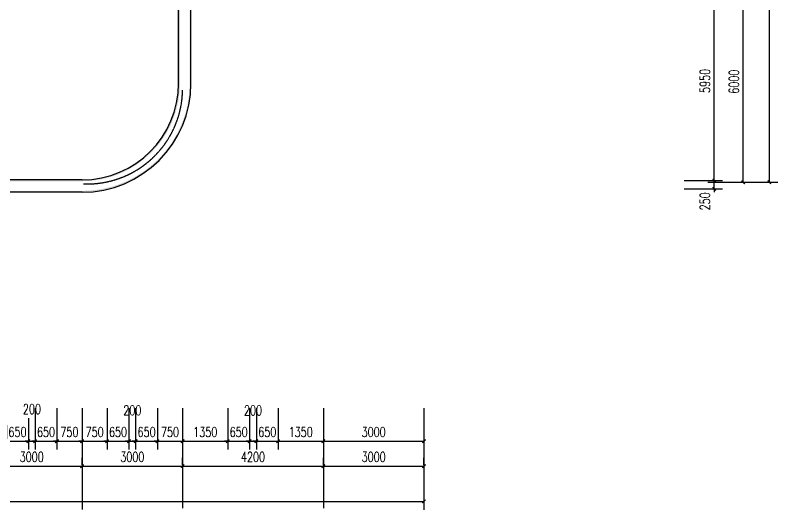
# Model space of a CAD drawing. Header units: millimetres. Extents: x -150677 to 588340, y -254013 to 149700.
# Drawn here: x 201569 to 224316, y -124536 to -109772 of the extents above; entities that cross this region are included whole.
import ezdxf

# ---------------------------------------------------------------- set-up
doc = ezdxf.new("R2010")
doc.units = ezdxf.units.MM
doc.header["$LTSCALE"] = 10
doc.header["$MEASUREMENT"] = 0
doc.linetypes.add('DOTE', pattern=[2.42, 2, -0.2, 0.02, -0.2])
for name, color, linetype in [('DOTE', 1, 'Continuous'), ('PUB_DIM', 3, 'Continuous'), ('PUB_WALL', 9, 'Continuous'), ('WALL', 9, 'Continuous')]:
    doc.layers.add(name, color=color, linetype=linetype)
doc.styles.add('_TCH_DIM_T3', font='SIMPLEX', dxfattribs={"width": 0.705882, "bigfont": 'GBCBIG'})
doc.dimstyles.new('_TCH_ARCH&&100', dxfattribs={"dimtxt": 297.5, "dimasz": 100, "dimexe": 250, "dimexo": 300, "dimgap": 126.25, "dimtad": 1, "dimdec": 0, "dimzin": 0, "dimdsep": 46, "dimtxsty": '_TCH_DIM_T3', "dimblk": 'ARCHTICK', "dimcen": 0.09, "dimclrt": 7, "dimazin": 2, "dimtfac": 1, "dimtdec": 0, "dimtix": 1, "dimtmove": 2, "dimatfit": 3, "dimfxl": 1, "dimtolj": 1, "dimtzin": 0, "dimarcsym": 0})

# ---------------------------------------------------------------- blocks, each defined once
blk = doc.blocks.new('_ArchTick')
at = {"color": 0, "linetype": 'ByBlock', "const_width": 0.4}
blk.add_lwpolyline([(-0.5, -0.5), (0.5, 0.5)], dxfattribs=at)
blk = doc.blocks.new('*D447')
at = {"layer": 'Defpoints', "color": 0, "transparency": 16777216}
for p in [(221226, -114706), (222420, -114706), (221226, -114956)]:
    blk.add_point(p, dxfattribs=at)
at = {"layer": 'PUB_DIM', "color": 0, "lineweight": -2, "transparency": 16777216}
for p, q in [((222420, -114706), (222420, -114606)), ((221526, -114706), (222670, -114706)), ((222420, -114956), (222420, -114706)), ((221526, -114956), (222670, -114956)), ((222420, -114956), (222420, -115056))]:
    blk.add_line(p, q, dxfattribs=at)
at = {"layer": 'PUB_DIM', "color": 0, "lineweight": -2, "transparency": 16777216, "xscale": 100, "yscale": 100, "zscale": 100}
for p, rotation in [((222420, -114706), 270), ((222420, -114956), 90)]:
    blk.add_blockref('_ArchTick', p, dxfattribs=dict(at, rotation=rotation))
at = {"layer": 'PUB_DIM', "color": 7, "transparency": 16777216, "insert": (222145, -115326), "char_height": 297.5, "attachment_point": 5, "rotation": 90, "style": '_TCH_DIM_T3'}
blk.add_mtext('\\A1;250', dxfattribs=at)
blk = doc.blocks.new('*D448')
at = {"layer": 'Defpoints', "color": 0, "transparency": 16777216}
for p in [(221226, -108756), (222420, -108756), (221226, -114706)]:
    blk.add_point(p, dxfattribs=at)
at = {"layer": 'PUB_DIM', "color": 0, "lineweight": -2, "transparency": 16777216}
for p, q in [((221526, -108756), (222670, -108756)), ((222420, -114706), (222420, -108756)), ((221526, -114706), (222670, -114706))]:
    blk.add_line(p, q, dxfattribs=at)
at = {"layer": 'PUB_DIM', "color": 0, "lineweight": -2, "transparency": 16777216, "xscale": 100, "yscale": 100, "zscale": 100}
for p, rotation in [((222420, -108756), 90), ((222420, -114706), 270)]:
    blk.add_blockref('_ArchTick', p, dxfattribs=dict(at, rotation=rotation))
at = {"layer": 'PUB_DIM', "color": 7, "transparency": 16777216, "insert": (222145, -111731), "char_height": 297.5, "attachment_point": 5, "rotation": 90, "style": '_TCH_DIM_T3'}
blk.add_mtext('\\A1;5950', dxfattribs=at)
blk = doc.blocks.new('*D473')
at = {"layer": 'Defpoints', "color": 0, "transparency": 16777216}
for p in [(222670, -108756), (223284, -108756), (222670, -114758)]:
    blk.add_point(p, dxfattribs=at)
at = {"layer": 'PUB_DIM', "color": 0, "lineweight": -2, "transparency": 16777216}
for p, q in [((222970, -108756), (223534, -108756)), ((223284, -114758), (223284, -108756)), ((222970, -114758), (223534, -114758))]:
    blk.add_line(p, q, dxfattribs=at)
at = {"layer": 'PUB_DIM', "color": 0, "lineweight": -2, "transparency": 16777216, "xscale": 100, "yscale": 100, "zscale": 100}
for p, rotation in [((223284, -108756), 90), ((223284, -114758), 270)]:
    blk.add_blockref('_ArchTick', p, dxfattribs=dict(at, rotation=rotation))
at = {"layer": 'PUB_DIM', "color": 7, "transparency": 16777216, "insert": (223009, -111757), "char_height": 297.5, "attachment_point": 5, "rotation": 90, "style": '_TCH_DIM_T3'}
blk.add_mtext('\\A1;6000', dxfattribs=at)
blk = doc.blocks.new('*D497')
at = {"layer": 'Defpoints', "color": 0, "transparency": 16777216}
for p in [(203561, -123233), (200561, -123492), (203561, -123492)]:
    blk.add_point(p, dxfattribs=at)
at = {"layer": 'PUB_DIM', "color": 0, "lineweight": -2, "transparency": 16777216}
for p, q in [((200561, -123192), (200561, -122983)), ((203561, -123192), (203561, -122983)), ((200561, -123233), (203561, -123233))]:
    blk.add_line(p, q, dxfattribs=at)
at = {"layer": 'PUB_DIM', "color": 0, "lineweight": -2, "transparency": 16777216, "xscale": 100, "yscale": 100, "zscale": 100, "rotation": 180}
blk.add_blockref('_ArchTick', (200561, -123233), dxfattribs=at)
at = {"layer": 'PUB_DIM', "color": 0, "lineweight": -2, "transparency": 16777216, "xscale": 100, "yscale": 100, "zscale": 100}
blk.add_blockref('_ArchTick', (203561, -123233), dxfattribs=at)
at = {"layer": 'PUB_DIM', "color": 7, "transparency": 16777216, "insert": (202061, -122958), "char_height": 297.5, "attachment_point": 5, "style": '_TCH_DIM_T3'}
blk.add_mtext('\\A1;3000', dxfattribs=at)
blk = doc.blocks.new('*D498')
at = {"layer": 'Defpoints', "color": 0, "transparency": 16777216}
for p in [(206561, -123233), (203561, -123492), (206561, -123492)]:
    blk.add_point(p, dxfattribs=at)
at = {"layer": 'PUB_DIM', "color": 0, "lineweight": -2, "transparency": 16777216}
for p, q in [((203561, -123192), (203561, -122983)), ((206561, -123192), (206561, -122983)), ((203561, -123233), (206561, -123233))]:
    blk.add_line(p, q, dxfattribs=at)
at = {"layer": 'PUB_DIM', "color": 0, "lineweight": -2, "transparency": 16777216, "xscale": 100, "yscale": 100, "zscale": 100, "rotation": 180}
blk.add_blockref('_ArchTick', (203561, -123233), dxfattribs=at)
at = {"layer": 'PUB_DIM', "color": 0, "lineweight": -2, "transparency": 16777216, "xscale": 100, "yscale": 100, "zscale": 100}
blk.add_blockref('_ArchTick', (206561, -123233), dxfattribs=at)
at = {"layer": 'PUB_DIM', "color": 7, "transparency": 16777216, "insert": (205061, -122958), "char_height": 297.5, "attachment_point": 5, "style": '_TCH_DIM_T3'}
blk.add_mtext('\\A1;3000', dxfattribs=at)
blk = doc.blocks.new('*D499')
at = {"layer": 'Defpoints', "color": 0, "transparency": 16777216}
for p in [(210761, -123233), (206561, -123492), (210761, -123492)]:
    blk.add_point(p, dxfattribs=at)
at = {"layer": 'PUB_DIM', "color": 0, "lineweight": -2, "transparency": 16777216}
for p, q in [((206561, -123192), (206561, -122983)), ((210761, -123192), (210761, -122983)), ((206561, -123233), (210761, -123233))]:
    blk.add_line(p, q, dxfattribs=at)
at = {"layer": 'PUB_DIM', "color": 0, "lineweight": -2, "transparency": 16777216, "xscale": 100, "yscale": 100, "zscale": 100, "rotation": 180}
blk.add_blockref('_ArchTick', (206561, -123233), dxfattribs=at)
at = {"layer": 'PUB_DIM', "color": 0, "lineweight": -2, "transparency": 16777216, "xscale": 100, "yscale": 100, "zscale": 100}
blk.add_blockref('_ArchTick', (210761, -123233), dxfattribs=at)
at = {"layer": 'PUB_DIM', "color": 7, "transparency": 16777216, "insert": (208661, -122958), "char_height": 297.5, "attachment_point": 5, "style": '_TCH_DIM_T3'}
blk.add_mtext('\\A1;4200', dxfattribs=at)
blk = doc.blocks.new('*D500')
at = {"layer": 'Defpoints', "color": 0, "transparency": 16777216}
for p in [(213761, -123233), (210761, -123492), (213761, -123492)]:
    blk.add_point(p, dxfattribs=at)
at = {"layer": 'PUB_DIM', "color": 0, "lineweight": -2, "transparency": 16777216}
for p, q in [((210761, -123192), (210761, -122983)), ((213761, -123192), (213761, -122983)), ((210761, -123233), (213761, -123233))]:
    blk.add_line(p, q, dxfattribs=at)
at = {"layer": 'PUB_DIM', "color": 0, "lineweight": -2, "transparency": 16777216, "xscale": 100, "yscale": 100, "zscale": 100, "rotation": 180}
blk.add_blockref('_ArchTick', (210761, -123233), dxfattribs=at)
at = {"layer": 'PUB_DIM', "color": 0, "lineweight": -2, "transparency": 16777216, "xscale": 100, "yscale": 100, "zscale": 100}
blk.add_blockref('_ArchTick', (213761, -123233), dxfattribs=at)
at = {"layer": 'PUB_DIM', "color": 7, "transparency": 16777216, "insert": (212261, -122958), "char_height": 297.5, "attachment_point": 5, "style": '_TCH_DIM_T3'}
blk.add_mtext('\\A1;3000', dxfattribs=at)
blk = doc.blocks.new('*D501')
at = {"layer": 'Defpoints', "color": 0, "transparency": 16777216}
for p in [(152601, -123486), (213761, -123492), (213761, -124286)]:
    blk.add_point(p, dxfattribs=at)
at = {"layer": 'PUB_DIM', "color": 0, "lineweight": -2, "transparency": 16777216}
for p, q in [((152601, -123786), (152601, -124530)), ((213761, -123792), (213761, -124536)), ((152601, -124280), (213761, -124286))]:
    blk.add_line(p, q, dxfattribs=at)
at = {"layer": 'PUB_DIM', "color": 0, "lineweight": -2, "transparency": 16777216, "xscale": 100, "yscale": 100, "zscale": 100}
for p, rotation in [((152601, -124280), 179.9941247959615), ((213761, -124286), 359.9941247959615)]:
    blk.add_blockref('_ArchTick', p, dxfattribs=dict(at, rotation=rotation))
at = {"layer": 'PUB_DIM', "color": 7, "transparency": 16777216, "insert": (183181, -124008), "char_height": 297.5, "attachment_point": 5, "rotation": 359.9941, "style": '_TCH_DIM_T3'}
blk.add_mtext('\\A1;61200', dxfattribs=at)
blk = doc.blocks.new('*D565')
at = {"layer": 'Defpoints', "color": 0, "transparency": 16777216}
for p in [(223284, -78706), (224066, -78706), (223284, -114758)]:
    blk.add_point(p, dxfattribs=at)
at = {"layer": 'PUB_DIM', "color": 0, "lineweight": -2, "transparency": 16777216}
for p, q in [((223584, -78706), (224316, -78706)), ((224066, -114758), (224066, -78706)), ((223584, -114758), (224316, -114758))]:
    blk.add_line(p, q, dxfattribs=at)
at = {"layer": 'PUB_DIM', "color": 0, "lineweight": -2, "transparency": 16777216, "xscale": 100, "yscale": 100, "zscale": 100}
for p, rotation in [((224066, -78706), 90), ((224066, -114758), 270)]:
    blk.add_blockref('_ArchTick', p, dxfattribs=dict(at, rotation=rotation))
at = {"layer": 'PUB_DIM', "color": 7, "transparency": 16777216, "insert": (223791, -97432), "char_height": 297.5, "attachment_point": 5, "rotation": 90, "style": '_TCH_DIM_T3'}
blk.add_mtext('\\A1;36050', dxfattribs=at)
blk = doc.blocks.new('*D566')
at = {"layer": 'Defpoints', "color": 0, "transparency": 16777216}
for p in [(206561, -121198), (207911, -121198), (207911, -122489)]:
    blk.add_point(p, dxfattribs=at)
at = {"layer": 'PUB_DIM', "color": 0, "lineweight": -2, "transparency": 16777216}
for p, q in [((206561, -121498), (206561, -122739)), ((207911, -121498), (207911, -122739)), ((206561, -122489), (207911, -122489))]:
    blk.add_line(p, q, dxfattribs=at)
at = {"layer": 'PUB_DIM', "color": 0, "lineweight": -2, "transparency": 16777216, "xscale": 100, "yscale": 100, "zscale": 100, "rotation": 180}
blk.add_blockref('_ArchTick', (206561, -122489), dxfattribs=at)
at = {"layer": 'PUB_DIM', "color": 0, "lineweight": -2, "transparency": 16777216, "xscale": 100, "yscale": 100, "zscale": 100}
blk.add_blockref('_ArchTick', (207911, -122489), dxfattribs=at)
at = {"layer": 'PUB_DIM', "color": 7, "transparency": 16777216, "insert": (207236, -122214), "char_height": 297.5, "attachment_point": 5, "style": '_TCH_DIM_T3'}
blk.add_mtext('\\A1;1350', dxfattribs=at)
blk = doc.blocks.new('*D567')
at = {"layer": 'Defpoints', "color": 0, "transparency": 16777216}
for p in [(207911, -121198), (208561, -121198), (208561, -122489)]:
    blk.add_point(p, dxfattribs=at)
at = {"layer": 'PUB_DIM', "color": 0, "lineweight": -2, "transparency": 16777216}
for p, q in [((207911, -121498), (207911, -122739)), ((208561, -121498), (208561, -122739)), ((207911, -122489), (207811, -122489)), ((207911, -122489), (208561, -122489)), ((208561, -122489), (208661, -122489))]:
    blk.add_line(p, q, dxfattribs=at)
at = {"layer": 'PUB_DIM', "color": 0, "lineweight": -2, "transparency": 16777216, "xscale": 100, "yscale": 100, "zscale": 100}
blk.add_blockref('_ArchTick', (207911, -122489), dxfattribs=at)
at = {"layer": 'PUB_DIM', "color": 0, "lineweight": -2, "transparency": 16777216, "xscale": 100, "yscale": 100, "zscale": 100, "rotation": 180}
blk.add_blockref('_ArchTick', (208561, -122489), dxfattribs=at)
at = {"layer": 'PUB_DIM', "color": 7, "transparency": 16777216, "insert": (208236, -122214), "char_height": 297.5, "attachment_point": 5, "style": '_TCH_DIM_T3'}
blk.add_mtext('\\A1;650', dxfattribs=at)
blk = doc.blocks.new('*D568')
at = {"layer": 'Defpoints', "color": 0, "transparency": 16777216}
for p in [(208561, -121198), (208761, -121198), (208761, -122489)]:
    blk.add_point(p, dxfattribs=at)
at = {"layer": 'PUB_DIM', "color": 0, "lineweight": -2, "transparency": 16777216}
for p, q in [((208561, -121498), (208561, -122739)), ((208761, -121498), (208761, -122739)), ((208561, -122489), (208461, -122489)), ((208561, -122489), (208761, -122489)), ((208761, -122489), (208861, -122489))]:
    blk.add_line(p, q, dxfattribs=at)
at = {"layer": 'PUB_DIM', "color": 0, "lineweight": -2, "transparency": 16777216, "xscale": 100, "yscale": 100, "zscale": 100}
blk.add_blockref('_ArchTick', (208561, -122489), dxfattribs=at)
at = {"layer": 'PUB_DIM', "color": 0, "lineweight": -2, "transparency": 16777216, "xscale": 100, "yscale": 100, "zscale": 100, "rotation": 180}
blk.add_blockref('_ArchTick', (208761, -122489), dxfattribs=at)
at = {"layer": 'PUB_DIM', "color": 7, "transparency": 16777216, "insert": (208661, -121569), "char_height": 297.5, "attachment_point": 5, "style": '_TCH_DIM_T3'}
blk.add_mtext('\\A1;200', dxfattribs=at)
blk = doc.blocks.new('*D569')
at = {"layer": 'Defpoints', "color": 0, "transparency": 16777216}
for p in [(208761, -121198), (209411, -121198), (209411, -122489)]:
    blk.add_point(p, dxfattribs=at)
at = {"layer": 'PUB_DIM', "color": 0, "lineweight": -2, "transparency": 16777216}
for p, q in [((208761, -121498), (208761, -122739)), ((209411, -121498), (209411, -122739)), ((208761, -122489), (208661, -122489)), ((208761, -122489), (209411, -122489)), ((209411, -122489), (209511, -122489))]:
    blk.add_line(p, q, dxfattribs=at)
at = {"layer": 'PUB_DIM', "color": 0, "lineweight": -2, "transparency": 16777216, "xscale": 100, "yscale": 100, "zscale": 100}
blk.add_blockref('_ArchTick', (208761, -122489), dxfattribs=at)
at = {"layer": 'PUB_DIM', "color": 0, "lineweight": -2, "transparency": 16777216, "xscale": 100, "yscale": 100, "zscale": 100, "rotation": 180}
blk.add_blockref('_ArchTick', (209411, -122489), dxfattribs=at)
at = {"layer": 'PUB_DIM', "color": 7, "transparency": 16777216, "insert": (209086, -122214), "char_height": 297.5, "attachment_point": 5, "style": '_TCH_DIM_T3'}
blk.add_mtext('\\A1;650', dxfattribs=at)
blk = doc.blocks.new('*D570')
at = {"layer": 'Defpoints', "color": 0, "transparency": 16777216}
for p in [(209411, -121198), (210761, -121198), (210761, -122489)]:
    blk.add_point(p, dxfattribs=at)
at = {"layer": 'PUB_DIM', "color": 0, "lineweight": -2, "transparency": 16777216}
for p, q in [((209411, -121498), (209411, -122739)), ((210761, -121498), (210761, -122739)), ((209411, -122489), (210761, -122489))]:
    blk.add_line(p, q, dxfattribs=at)
at = {"layer": 'PUB_DIM', "color": 0, "lineweight": -2, "transparency": 16777216, "xscale": 100, "yscale": 100, "zscale": 100, "rotation": 180}
blk.add_blockref('_ArchTick', (209411, -122489), dxfattribs=at)
at = {"layer": 'PUB_DIM', "color": 0, "lineweight": -2, "transparency": 16777216, "xscale": 100, "yscale": 100, "zscale": 100}
blk.add_blockref('_ArchTick', (210761, -122489), dxfattribs=at)
at = {"layer": 'PUB_DIM', "color": 7, "transparency": 16777216, "insert": (210086, -122214), "char_height": 297.5, "attachment_point": 5, "style": '_TCH_DIM_T3'}
blk.add_mtext('\\A1;1350', dxfattribs=at)
blk = doc.blocks.new('*D571')
at = {"layer": 'Defpoints', "color": 0, "transparency": 16777216}
for p in [(210761, -121198), (213761, -121198), (213761, -122489)]:
    blk.add_point(p, dxfattribs=at)
at = {"layer": 'PUB_DIM', "color": 0, "lineweight": -2, "transparency": 16777216}
for p, q in [((210761, -121498), (210761, -122739)), ((213761, -121498), (213761, -122739)), ((210761, -122489), (213761, -122489))]:
    blk.add_line(p, q, dxfattribs=at)
at = {"layer": 'PUB_DIM', "color": 0, "lineweight": -2, "transparency": 16777216, "xscale": 100, "yscale": 100, "zscale": 100, "rotation": 180}
blk.add_blockref('_ArchTick', (210761, -122489), dxfattribs=at)
at = {"layer": 'PUB_DIM', "color": 0, "lineweight": -2, "transparency": 16777216, "xscale": 100, "yscale": 100, "zscale": 100}
blk.add_blockref('_ArchTick', (213761, -122489), dxfattribs=at)
at = {"layer": 'PUB_DIM', "color": 7, "transparency": 16777216, "insert": (212261, -122214), "char_height": 297.5, "attachment_point": 5, "style": '_TCH_DIM_T3'}
blk.add_mtext('\\A1;3000', dxfattribs=at)
blk = doc.blocks.new('*D572')
at = {"layer": 'Defpoints', "color": 0, "transparency": 16777216}
for p in [(205811, -121198), (206561, -121198), (206561, -122489)]:
    blk.add_point(p, dxfattribs=at)
at = {"layer": 'PUB_DIM', "color": 0, "lineweight": -2, "transparency": 16777216}
for p, q in [((205811, -121498), (205811, -122739)), ((206561, -121498), (206561, -122739)), ((205811, -122489), (205711, -122489)), ((205811, -122489), (206561, -122489)), ((206561, -122489), (206661, -122489))]:
    blk.add_line(p, q, dxfattribs=at)
at = {"layer": 'PUB_DIM', "color": 0, "lineweight": -2, "transparency": 16777216, "xscale": 100, "yscale": 100, "zscale": 100}
blk.add_blockref('_ArchTick', (205811, -122489), dxfattribs=at)
at = {"layer": 'PUB_DIM', "color": 0, "lineweight": -2, "transparency": 16777216, "xscale": 100, "yscale": 100, "zscale": 100, "rotation": 180}
blk.add_blockref('_ArchTick', (206561, -122489), dxfattribs=at)
at = {"layer": 'PUB_DIM', "color": 7, "transparency": 16777216, "insert": (206186, -122214), "char_height": 297.5, "attachment_point": 5, "style": '_TCH_DIM_T3'}
blk.add_mtext('\\A1;750', dxfattribs=at)
blk = doc.blocks.new('*D573')
at = {"layer": 'Defpoints', "color": 0, "transparency": 16777216}
for p in [(205161, -121198), (205811, -121198), (205811, -122489)]:
    blk.add_point(p, dxfattribs=at)
at = {"layer": 'PUB_DIM', "color": 0, "lineweight": -2, "transparency": 16777216}
for p, q in [((205161, -121498), (205161, -122739)), ((205811, -121498), (205811, -122739)), ((205161, -122489), (205061, -122489)), ((205161, -122489), (205811, -122489)), ((205811, -122489), (205911, -122489))]:
    blk.add_line(p, q, dxfattribs=at)
at = {"layer": 'PUB_DIM', "color": 0, "lineweight": -2, "transparency": 16777216, "xscale": 100, "yscale": 100, "zscale": 100}
blk.add_blockref('_ArchTick', (205161, -122489), dxfattribs=at)
at = {"layer": 'PUB_DIM', "color": 0, "lineweight": -2, "transparency": 16777216, "xscale": 100, "yscale": 100, "zscale": 100, "rotation": 180}
blk.add_blockref('_ArchTick', (205811, -122489), dxfattribs=at)
at = {"layer": 'PUB_DIM', "color": 7, "transparency": 16777216, "insert": (205486, -122214), "char_height": 297.5, "attachment_point": 5, "style": '_TCH_DIM_T3'}
blk.add_mtext('\\A1;650', dxfattribs=at)
blk = doc.blocks.new('*D574')
at = {"layer": 'Defpoints', "color": 0, "transparency": 16777216}
for p in [(204961, -121198), (205161, -121198), (205161, -122489)]:
    blk.add_point(p, dxfattribs=at)
at = {"layer": 'PUB_DIM', "color": 0, "lineweight": -2, "transparency": 16777216}
for p, q in [((204961, -121498), (204961, -122739)), ((205161, -121498), (205161, -122739)), ((204961, -122489), (204861, -122489)), ((204961, -122489), (205161, -122489)), ((205161, -122489), (205261, -122489))]:
    blk.add_line(p, q, dxfattribs=at)
at = {"layer": 'PUB_DIM', "color": 0, "lineweight": -2, "transparency": 16777216, "xscale": 100, "yscale": 100, "zscale": 100}
blk.add_blockref('_ArchTick', (204961, -122489), dxfattribs=at)
at = {"layer": 'PUB_DIM', "color": 0, "lineweight": -2, "transparency": 16777216, "xscale": 100, "yscale": 100, "zscale": 100, "rotation": 180}
blk.add_blockref('_ArchTick', (205161, -122489), dxfattribs=at)
at = {"layer": 'PUB_DIM', "color": 7, "transparency": 16777216, "insert": (205061, -121567), "char_height": 297.5, "attachment_point": 5, "style": '_TCH_DIM_T3'}
blk.add_mtext('\\A1;200', dxfattribs=at)
blk = doc.blocks.new('*D575')
at = {"layer": 'Defpoints', "color": 0, "transparency": 16777216}
for p in [(204311, -121198), (204961, -121198), (204961, -122489)]:
    blk.add_point(p, dxfattribs=at)
at = {"layer": 'PUB_DIM', "color": 0, "lineweight": -2, "transparency": 16777216}
for p, q in [((204311, -121498), (204311, -122739)), ((204961, -121498), (204961, -122739)), ((204311, -122489), (204211, -122489)), ((204311, -122489), (204961, -122489)), ((204961, -122489), (205061, -122489))]:
    blk.add_line(p, q, dxfattribs=at)
at = {"layer": 'PUB_DIM', "color": 0, "lineweight": -2, "transparency": 16777216, "xscale": 100, "yscale": 100, "zscale": 100}
blk.add_blockref('_ArchTick', (204311, -122489), dxfattribs=at)
at = {"layer": 'PUB_DIM', "color": 0, "lineweight": -2, "transparency": 16777216, "xscale": 100, "yscale": 100, "zscale": 100, "rotation": 180}
blk.add_blockref('_ArchTick', (204961, -122489), dxfattribs=at)
at = {"layer": 'PUB_DIM', "color": 7, "transparency": 16777216, "insert": (204636, -122214), "char_height": 297.5, "attachment_point": 5, "style": '_TCH_DIM_T3'}
blk.add_mtext('\\A1;650', dxfattribs=at)
blk = doc.blocks.new('*D576')
at = {"layer": 'Defpoints', "color": 0, "transparency": 16777216}
for p in [(203561, -121198), (204311, -121198), (204311, -122489)]:
    blk.add_point(p, dxfattribs=at)
at = {"layer": 'PUB_DIM', "color": 0, "lineweight": -2, "transparency": 16777216}
for p, q in [((203561, -121498), (203561, -122739)), ((204311, -121498), (204311, -122739)), ((203561, -122489), (203461, -122489)), ((203561, -122489), (204311, -122489)), ((204311, -122489), (204411, -122489))]:
    blk.add_line(p, q, dxfattribs=at)
at = {"layer": 'PUB_DIM', "color": 0, "lineweight": -2, "transparency": 16777216, "xscale": 100, "yscale": 100, "zscale": 100}
blk.add_blockref('_ArchTick', (203561, -122489), dxfattribs=at)
at = {"layer": 'PUB_DIM', "color": 0, "lineweight": -2, "transparency": 16777216, "xscale": 100, "yscale": 100, "zscale": 100, "rotation": 180}
blk.add_blockref('_ArchTick', (204311, -122489), dxfattribs=at)
at = {"layer": 'PUB_DIM', "color": 7, "transparency": 16777216, "insert": (203936, -122214), "char_height": 297.5, "attachment_point": 5, "style": '_TCH_DIM_T3'}
blk.add_mtext('\\A1;750', dxfattribs=at)
blk = doc.blocks.new('*D577')
at = {"layer": 'Defpoints', "color": 0, "transparency": 16777216}
for p in [(202811, -121198), (203561, -121198), (203561, -122489)]:
    blk.add_point(p, dxfattribs=at)
at = {"layer": 'PUB_DIM', "color": 0, "lineweight": -2, "transparency": 16777216}
for p, q in [((202811, -121498), (202811, -122739)), ((203561, -121498), (203561, -122739)), ((202811, -122489), (202711, -122489)), ((202811, -122489), (203561, -122489)), ((203561, -122489), (203661, -122489))]:
    blk.add_line(p, q, dxfattribs=at)
at = {"layer": 'PUB_DIM', "color": 0, "lineweight": -2, "transparency": 16777216, "xscale": 100, "yscale": 100, "zscale": 100}
blk.add_blockref('_ArchTick', (202811, -122489), dxfattribs=at)
at = {"layer": 'PUB_DIM', "color": 0, "lineweight": -2, "transparency": 16777216, "xscale": 100, "yscale": 100, "zscale": 100, "rotation": 180}
blk.add_blockref('_ArchTick', (203561, -122489), dxfattribs=at)
at = {"layer": 'PUB_DIM', "color": 7, "transparency": 16777216, "insert": (203186, -122214), "char_height": 297.5, "attachment_point": 5, "style": '_TCH_DIM_T3'}
blk.add_mtext('\\A1;750', dxfattribs=at)
blk = doc.blocks.new('*D578')
at = {"layer": 'Defpoints', "color": 0, "transparency": 16777216}
for p in [(202161, -121198), (202811, -121198), (202811, -122489)]:
    blk.add_point(p, dxfattribs=at)
at = {"layer": 'PUB_DIM', "color": 0, "lineweight": -2, "transparency": 16777216}
for p, q in [((202161, -121498), (202161, -122739)), ((202811, -121498), (202811, -122739)), ((202161, -122489), (202061, -122489)), ((202161, -122489), (202811, -122489)), ((202811, -122489), (202911, -122489))]:
    blk.add_line(p, q, dxfattribs=at)
at = {"layer": 'PUB_DIM', "color": 0, "lineweight": -2, "transparency": 16777216, "xscale": 100, "yscale": 100, "zscale": 100}
blk.add_blockref('_ArchTick', (202161, -122489), dxfattribs=at)
at = {"layer": 'PUB_DIM', "color": 0, "lineweight": -2, "transparency": 16777216, "xscale": 100, "yscale": 100, "zscale": 100, "rotation": 180}
blk.add_blockref('_ArchTick', (202811, -122489), dxfattribs=at)
at = {"layer": 'PUB_DIM', "color": 7, "transparency": 16777216, "insert": (202486, -122214), "char_height": 297.5, "attachment_point": 5, "style": '_TCH_DIM_T3'}
blk.add_mtext('\\A1;650', dxfattribs=at)
blk = doc.blocks.new('*D579')
at = {"layer": 'Defpoints', "color": 0, "transparency": 16777216}
for p in [(201961, -121498), (202161, -121498), (202161, -122489)]:
    blk.add_point(p, dxfattribs=at)
at = {"layer": 'PUB_DIM', "color": 0, "lineweight": -2, "transparency": 16777216}
for p, q in [((201961, -121798), (201961, -122739)), ((202161, -121798), (202161, -122739)), ((201961, -122489), (201861, -122489)), ((201961, -122489), (202161, -122489)), ((202161, -122489), (202261, -122489))]:
    blk.add_line(p, q, dxfattribs=at)
at = {"layer": 'PUB_DIM', "color": 0, "lineweight": -2, "transparency": 16777216, "xscale": 100, "yscale": 100, "zscale": 100}
blk.add_blockref('_ArchTick', (201961, -122489), dxfattribs=at)
at = {"layer": 'PUB_DIM', "color": 0, "lineweight": -2, "transparency": 16777216, "xscale": 100, "yscale": 100, "zscale": 100, "rotation": 180}
blk.add_blockref('_ArchTick', (202161, -122489), dxfattribs=at)
at = {"layer": 'PUB_DIM', "color": 7, "transparency": 16777216, "insert": (202065, -121530), "char_height": 297.5, "attachment_point": 5, "style": '_TCH_DIM_T3'}
blk.add_mtext('\\A1;200', dxfattribs=at)
blk = doc.blocks.new('*D580')
at = {"layer": 'Defpoints', "color": 0, "transparency": 16777216}
for p in [(201311, -121498), (201961, -121498), (201961, -122489)]:
    blk.add_point(p, dxfattribs=at)
at = {"layer": 'PUB_DIM', "color": 0, "lineweight": -2, "transparency": 16777216}
for p, q in [((201311, -121798), (201311, -122739)), ((201961, -121798), (201961, -122739)), ((201311, -122489), (201211, -122489)), ((201311, -122489), (201961, -122489)), ((201961, -122489), (202061, -122489))]:
    blk.add_line(p, q, dxfattribs=at)
at = {"layer": 'PUB_DIM', "color": 0, "lineweight": -2, "transparency": 16777216, "xscale": 100, "yscale": 100, "zscale": 100}
blk.add_blockref('_ArchTick', (201311, -122489), dxfattribs=at)
at = {"layer": 'PUB_DIM', "color": 0, "lineweight": -2, "transparency": 16777216, "xscale": 100, "yscale": 100, "zscale": 100, "rotation": 180}
blk.add_blockref('_ArchTick', (201961, -122489), dxfattribs=at)
at = {"layer": 'PUB_DIM', "color": 7, "transparency": 16777216, "insert": (201636, -122214), "char_height": 297.5, "attachment_point": 5, "style": '_TCH_DIM_T3'}
blk.add_mtext('\\A1;650', dxfattribs=at)

msp = doc.modelspace()

# ---------------------------------------------------------------- hatches: boundary and pattern name
at = {"layer": 'PUB_WALL'}
for points in [[(206440.7, -111806), (206440.7, -108956), (206480.7, -108916), (206480.7, -111806)], [(206810.7, -111806), (206810.7, -108956), (206770.7, -108916), (206770.7, -111806)], [(203560.7, -114686, 0.4142136), (206440.7, -111806), (206480.7, -111806, -0.4142136), (203560.7, -114726)], [(203560.7, -115056, 0.4142136), (206810.7, -111806), (206770.7, -111806, -0.4142136), (203560.7, -115016)], [(203560.7, -114686), (166100.7, -114686), (166100.7, -114726), (203560.7, -114726)], [(203560.7, -115056), (166100.7, -115056), (166100.7, -115016), (203560.7, -115016)]]:
    msp.add_hatch(color=256, dxfattribs=at).paths.add_polyline_path(points)

# ---------------------------------------------------------------- linework, layer by layer
at = {"layer": 'DOTE', "linetype": 'DOTE'}
msp.add_arc((203713.4, -111960.6), 2847.7, 267.73234, 359.08538, dxfattribs=at)
at = {"layer": 'PUB_DIM'}
for p, q in [((222227.5, -114756), (224227.5, -114756)), ((203560.7, -122489.3), (203560.7, -124527.6)), ((206560.7, -122489.3), (206560.7, -124489.3)), ((210760.7, -122489.3), (210760.7, -124489.3)), ((213760.7, -122489.3), (213760.7, -124489.3))]:
    msp.add_line(p, q, dxfattribs=at)
at = {"layer": 'WALL'}
for p, q in [((206440.7, -111806), (206440.7, -108956)), ((206810.7, -111806), (206810.7, -108956)), ((203560.7, -114686), (166100.7, -114686)), ((203560.7, -115056), (166100.7, -115056))]:
    msp.add_line(p, q, dxfattribs=at)
for radius in [2880, 3250]:
    msp.add_arc((203560.7, -111806), radius, 270, 0, dxfattribs=at)

# ---------------------------------------------------------------- dimensions: what is measured, and where the dimension line sits
at = {"layer": 'PUB_DIM'}
dim = msp.add_linear_dim(base=(224065.8, -78706), p1=(223283.5, -114757.8), p2=(223283.5, -78706), angle=90, text='36050', dimstyle='_TCH_ARCH&&100', dxfattribs=at)
dim.commit()
dim.dimension.update_dxf_attribs({"geometry": '*D565', "text_midpoint": (223790.8, -97431.5), "dimtype": 129})
for p1, p2, distance, picture, middle in [((221225.7, -114706), (221225.7, -108756), -1193.9, '*D448', (222144.6, -111731)), ((202160.7, -121198.5), (202810.7, -121198.5), -1290.8, '*D578', (202485.7, -122214.3)), ((202810.7, -121198.5), (203560.7, -121198.5), -1290.8, '*D577', (203185.7, -122214.3)), ((203560.7, -121198.5), (204310.7, -121198.5), -1290.8, '*D576', (203935.7, -122214.3)), ((204310.7, -121198.5), (204960.7, -121198.5), -1290.8, '*D575', (204635.7, -122214.3)), ((205160.7, -121198.5), (205810.7, -121198.5), -1290.8, '*D573', (205485.7, -122214.3)), ((205810.7, -121198.5), (206560.7, -121198.5), -1290.8, '*D572', (206185.7, -122214.3)), ((206560.7, -121198.5), (207910.7, -121198.5), -1290.8, '*D566', (207235.7, -122214.3)), ((207910.7, -121198.5), (208560.7, -121198.5), -1290.8, '*D567', (208235.7, -122214.3)), ((208760.7, -121198.5), (209410.7, -121198.5), -1290.8, '*D569', (209085.7, -122214.3)), ((209410.7, -121198.5), (210760.7, -121198.5), -1290.8, '*D570', (210085.7, -122214.3)), ((210760.7, -121198.5), (213760.7, -121198.5), -1290.8, '*D571', (212260.7, -122214.3)), ((201310.7, -121498.5), (201960.7, -121498.5), -990.8, '*D580', (201635.7, -122214.3)), ((200560.7, -123492.4), (203560.7, -123492.4), 259.2, '*D497', (202060.7, -122958.2)), ((203560.7, -123492.4), (206560.7, -123492.4), 259.2, '*D498', (205060.7, -122958.2)), ((206560.7, -123492.4), (210760.7, -123492.4), 259.2, '*D499', (208660.7, -122958.2)), ((210760.7, -123492.4), (213760.7, -123492.4), 259.2, '*D500', (212260.7, -122958.2))]:
    dim = msp.add_aligned_dim(p1=p1, p2=p2, distance=distance, dimstyle='_TCH_ARCH&&100', dxfattribs=at)
    dim.commit()
    dim.dimension.update_dxf_attribs({"geometry": picture, "text_midpoint": middle})
for p1, p2, distance, text, picture, middle in [((222669.6, -114757.8), (222669.6, -108756), -613.9, '6000', '*D473', (223008.5, -111756.9)), ((152600.7, -123486.1), (213760.7, -123492.4), -793.4, '61200', '*D501', (183180.6, -124007.7))]:
    dim = msp.add_aligned_dim(p1=p1, p2=p2, distance=distance, text=text, dimstyle='_TCH_ARCH&&100', dxfattribs=at)
    dim.commit()
    dim.dimension.update_dxf_attribs({"geometry": picture, "text_midpoint": middle})
for base, p1, p2, angle, picture, middle in [((222419.6, -114706), (221225.7, -114956), (221225.7, -114706), 90, '*D447', (222144.6, -115326)), ((205160.7, -122489.3), (204960.7, -121198.5), (205160.7, -121198.5), 0, '*D574', (205060.7, -121566.8)), ((208760.7, -122489.3), (208560.7, -121198.5), (208760.7, -121198.5), 0, '*D568', (208660.7, -121568.6)), ((202160.7, -122489.3), (201960.7, -121498.5), (202160.7, -121498.5), 0, '*D579', (202065.2, -121530.1))]:
    dim = msp.add_linear_dim(base=base, p1=p1, p2=p2, angle=angle, dimstyle='_TCH_ARCH&&100', dxfattribs=at)
    dim.commit()
    dim.dimension.update_dxf_attribs({"geometry": picture, "text_midpoint": middle, "dimtype": 129})

doc.saveas('drawing.dxf')
